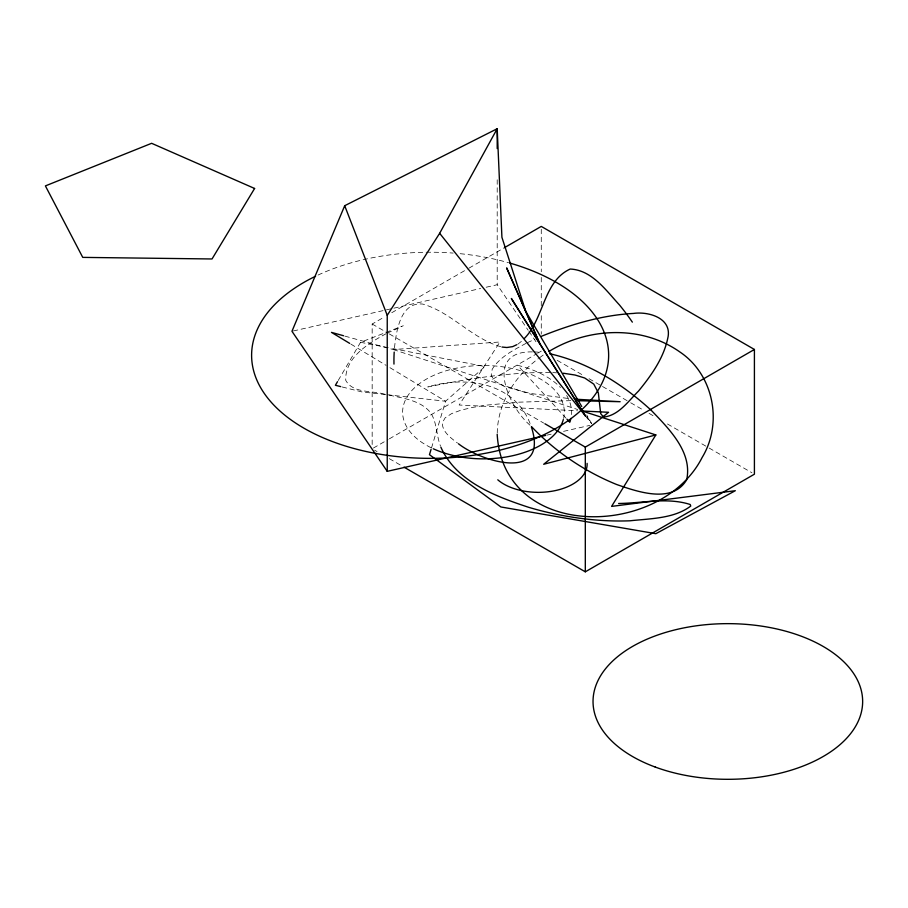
<?xml version="1.0" encoding="UTF-8"?>
<svg xmlns="http://www.w3.org/2000/svg" width="908" height="908" viewBox="0 0 908 908"><rect width="100%" height="100%" fill="white"/><g stroke="black" fill="none" stroke-linecap="round" stroke-linejoin="round"><path stroke-width="0.68" stroke-dasharray="4.54 3.41" d="M497.255 433.025C497.675 403.334 515.018 375.889 538.455 358.569M431.493 448.007L445.578 401.245L484.951 366.548L389.577 347.957M338.196 380.497L360.555 342.293L403.322 325.734M517.821 344.223L522.52 340.5M539.556 357.752L543.994 354.483M372.166 444.511L372.166 324.031L384.424 316.96M391.768 312.715L467.745 268.859M468.971 268.144L504.507 247.634M373.392 448.053L388.091 439.563M389.316 438.859L536.367 353.961M537.593 353.257L541.27 351.135M526.072 343.337C513.622 350.057 499.899 356.765 492.227 369.216L491.183 375.22L494.19 380.634L504.644 386.66L530.488 393.459L570.076 398.714M386.127 333.69C368.625 343.247 344.768 357.548 345.744 380.373C353.099 393.777 372.598 390.258 385.276 394.367M387.183 333.145L401.813 326.608M527.321 342.679L535.005 339.195M293.329 330.966L392.517 308.482M393.89 308.164L480.673 288.483M486.177 287.234L497.198 284.737L528.172 330.262M547.025 435.114L551.156 434.172M563.562 431.357L589.735 425.421M344.904 336.119L393.255 349.557L499.899 341.998L459.153 405.025L577.556 410.779M532.474 351.907C482.988 350.726 508.673 407.874 530.771 425.829M550.123 372.439C508.945 372.246 468.04 378.704 427.804 386.956C466.349 375.299 515.619 382.597 530.919 425.682M570.882 400.655L518.888 402.165L487.085 405.082L473.091 407.317L461.094 410.132L451.605 413.617L445.158 417.816L442.298 422.799C442.219 432.004 450.958 437.974 457.496 443.047M552.768 372.598L556.752 372.836M533.722 351.861L540.737 352.293M385.73 394.594L362.065 391.961L342.066 386.944M387.114 394.742L445.578 401.245L387.307 366.083M360.555 342.293L388.204 347.685M389.248 395.094C403.765 398.453 421.074 400.451 430.835 413.015C437.077 422.98 436.317 435.341 440.482 446.078M500.717 346.697C471.774 338.48 451.673 312.488 422.844 304.089C400.961 301.581 396.558 329.82 394.685 346.027A444.841 256.828 0 0 0 394.276 350.897M393.255 349.557L577.749 409.542M557.194 360.328L584.139 375.889M589.042 378.715L601.289 385.786M602.515 386.49L629.46 402.051M630.685 402.766L644.169 410.541M649.061 413.367L655.19 416.908M667.437 423.979L707.865 447.315M709.091 448.019L751.96 472.773M372.166 324.031L388.091 333.225M389.316 333.94L543.665 423.049M374.618 450.175L377.07 451.594M389.316 458.665L402.789 466.44M350.897 344.109L386.093 365.356M565.979 418.134L517.571 365.3A88.053 50.837 0 0 1 560.508 387.546M585.581 416.159L591.619 423.718M528.967 331.42L536.106 341.93M586.931 416.636L591.687 423.639L586.738 415.035M541.27 229.236L541.27 271.764M541.27 277.428L541.27 305.78M541.27 315.7L541.27 334.121M497.198 179.784L497.198 284.737M431.028 447.701A80.857 46.683 0 0 1 454.602 368.569A80.857 46.683 0 0 1 563.607 418.44M566.66 395.502A88.053 50.837 0 0 1 571.427 414.581M318.038 275.067A178.524 103.069 0 0 1 453.16 253.082M460.163 253.695A178.524 103.069 0 0 1 508.525 262.696"/><path stroke-width="1.36" d="M431.084 449.346L429.473 454.692L500.91 506.97L655.848 533.688L735.332 490.706L611.583 506.392L655.848 434.943L581.79 410.859M497.198 148.572L497.198 128.72L439.654 233.311L585.581 416.159L540.01 344.132L525.743 311.331L501.92 237.306L497.198 128.72L344.7 205.719L291.956 331.284L387.239 471.343L545.651 435.42M337.504 381.689L335.404 385.276L340.738 386.615M387.239 471.343L387.239 315.326L439.654 233.311M524.234 338.571C543.949 318.89 543.37 281.196 570.201 269.04C591.868 269.994 606.056 290.447 619.562 305.065A523.178 302.058 0 0 1 629.63 318.231L632.354 322.136M548.761 351.578C587.782 327.493 641.638 324.905 679.888 351.986C713.665 374.573 723.074 423.173 702.111 457.519C660.695 538.898 503.134 541.281 497.187 434.251M504.507 247.634L541.27 226.41L754.412 349.466L754.412 474.192L585.308 571.824L404.015 467.155M544.891 423.752L585.308 447.099L754.412 349.466M516.777 344.7L512.634 346.629L506.891 347.514L502.011 347.038M541.418 336.289C570.803 324.451 601.698 315.178 633.489 313.43C649.175 311.228 672.851 318.492 667.686 338.605C663.419 358.546 651.161 375.583 638.494 391.098C628.45 400.973 618.654 415.614 603.593 417.056L600.699 413.673L598.338 392.858L593.787 384.141L584.718 378L575.059 375.027L563.38 373.233M655.848 434.943L543.676 464.272L608.564 412.289L581.79 410.984M618.632 503.486C642.172 503.225 667.403 497.107 690.228 504.507L690.738 506.074C673.974 518.74 650.253 518.547 629.993 520.795C603.933 521.805 577.806 518.933 552.348 513.417A225.513 130.196 0 0 1 528.513 507.266C495.178 496.279 456.145 481.546 440.857 447.156M576.251 400.666L620.141 401.711L575.263 399.191M549.635 353.711C588.1 362.337 622.638 384.05 651.411 410.484C668.901 428.758 692.679 452.071 686.675 479.764C672.385 504.042 637.677 491.784 616.702 484.531C584.752 471.558 555.458 451.787 531.668 426.794M343.565 335.744L331.477 332.385L349.682 343.372M458.461 443.762C481.637 462.036 549.363 482.261 531.362 426.874M566.933 419.167L569.77 422.277A88.053 50.837 0 0 0 570.86 418.44M585.581 416.159L511.352 298.471L540.01 344.132L506.63 267.894L525.743 311.331L581.722 406.5M344.7 205.719L387.239 315.326M393.97 364.097L393.936 360.022A444.841 256.828 0 0 1 394.197 352.077M585.308 447.099L585.308 571.824M563.323 419.541A80.857 46.683 0 0 1 433.264 448.768M587.101 463.375A48.76 28.148 0 0 1 553.165 491.024A48.76 28.148 0 0 1 497.777 479.799M509.797 263.059A178.524 103.069 0 0 1 577.488 413.469A178.524 103.069 0 0 1 310.15 431.606A178.524 103.069 0 0 1 315.575 276.236M254.603 188.467L212.029 258.973L82.742 257.384L45.4 185.902L151.625 143.305L254.603 188.467M655.213 767.044A134.804 77.827 0 0 0 862.509 705.017A134.804 77.827 0 0 0 665.814 632.377A134.804 77.827 0 0 0 655.213 767.044"/></g></svg>
